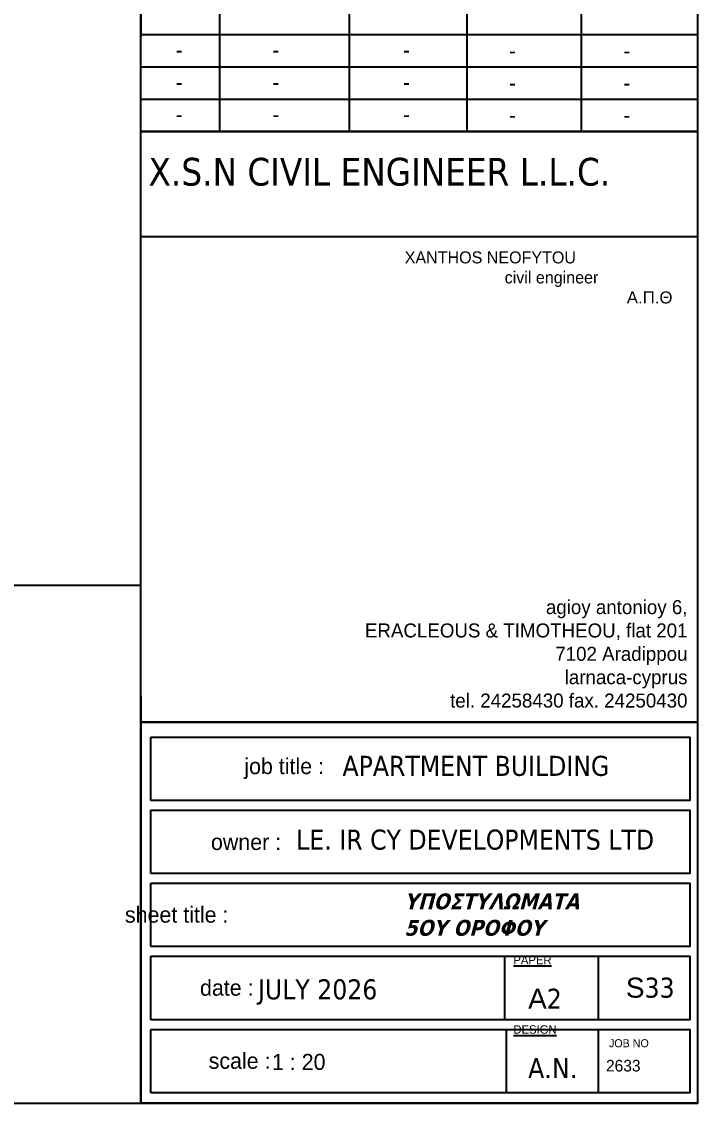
# Model space of a CAD drawing. Header units: millimetres. Extents: x -2171 to 1563, y -1758 to -1505.
# Drawn here: x 318.21 to 326.73, y -1630.29 to -1616.66 of the extents above; entities that cross this region are included whole.
import ezdxf

# ---------------------------------------------------------------- set-up
doc = ezdxf.new("R2010")
doc.units = ezdxf.units.MM
for name, color, linetype in [('-S_TEXT', 3, 'Continuous'), ('ANOIGMATA', 7, 'Continuous'), ('Geo_Col_Pro_1', 7, 'Continuous')]:
    doc.layers.add(name, color=color, linetype=linetype)
doc.layers.add('TEXT', color=20, linetype='Continuous', lineweight=13)
doc.styles.get("Standard").update_dxf_attribs({"font": 'tahoma.ttf'})

# ---------------------------------------------------------------- blocks, each defined once
blk = doc.blocks.new('PINAKAKI')
at = {"color": 0}
for p, q in [((121988.65, -208358.392), (121988.65, -208373.351)), ((121989.64, -208370.631), (121989.64, -208374.541)), ((121991.28, -208374.541), (121991.28, -208370.631)), ((121992.766, -208374.541), (121992.766, -208370.631)), ((121994.208, -208374.541), (121994.208, -208370.631)), ((121995.67, -208375.87), (121988.651, -208375.87)), ((121988.651, -208381.659), (121988.651, -208386.792)), ((121988.774, -208382.974), (121988.774, -208382.175)), ((121988.774, -208383.895), (121988.774, -208383.096)), ((121988.774, -208384.816), (121988.774, -208384.018)), ((121988.774, -208385.738), (121988.774, -208384.939)), ((121988.774, -208386.659), (121988.774, -208385.861))]:
    blk.add_line(p, q, dxfattribs=at)
at = {"color": 3}
blk.add_line((121995.67, -208372.455), (121995.67, -208374.541), dxfattribs=at)
at = {"color": 0}
for points in [[(121988.651, -208370.631), (121995.67, -208370.631), (121995.67, -208374.541), (121988.651, -208374.541)], [(121988.651, -208370.631), (121995.67, -208370.631), (121995.67, -208374.541), (121988.651, -208374.541)], [(121988.651, -208374.541), (121995.67, -208374.541), (121995.67, -208381.988), (121988.651, -208381.988)], [(121988.651, -208381.988), (121995.67, -208381.988), (121995.67, -208386.792), (121988.651, -208386.792)]]:
    blk.add_lwpolyline(points, close=True, dxfattribs=at)
for points in [[(121988.651, -208373.322), (121995.67, -208373.322)], [(121988.651, -208373.728), (121995.67, -208373.728)], [(121988.651, -208374.135), (121995.67, -208374.135)], [(121988.774, -208382.175), (121995.574, -208382.175), (121995.574, -208382.974), (121988.774, -208382.974)], [(121988.774, -208383.096), (121995.574, -208383.096), (121995.574, -208383.895), (121988.774, -208383.895)], [(121988.774, -208384.018), (121995.574, -208384.018), (121995.574, -208384.816), (121988.774, -208384.816)], [(121988.774, -208384.939), (121995.574, -208384.939), (121995.574, -208385.738), (121988.774, -208385.738)], [(121993.239, -208384.939), (121993.239, -208385.738)], [(121994.417, -208384.939), (121994.417, -208385.738)], [(121988.774, -208385.861), (121995.574, -208385.861), (121995.574, -208386.659), (121988.774, -208386.659)], [(121993.259, -208385.861), (121993.259, -208386.659)], [(121994.417, -208385.861), (121994.417, -208386.659)]]:
    blk.add_lwpolyline(points, dxfattribs=at)
blk.add_lwpolyline([(121988.651, -208374.541), (121995.67, -208374.541)])
at = {"layer": 'ANOIGMATA', "attachment_point": 1}
for s, insert, char_height, width in [('\\pi4.5494;{\\fBankGothic Lt BT|b0|i0|c0|p34;\\H1.5x;\\C7;XANTHOS NEOFYTOU\\P\\pi5.8103;civil engineer\\P\\pi7.351;\\fArial|b0|i0|c161|p34;Α.Π.Θ}', (121987.429, -208376.054), 0.10094, 7.9171), ('\\pxqr;{\\fBankGothic Lt BT|b0|i0|c161|p34;\\H1.1667x;\\C0;agioy antonioy 6,\\PERACLEOUS & TIMOTHEOU, flat 201\\P7102 Aradippou\\Plarnaca-cyprus\\Ptel. 24258430 fax. 24250430}', (121987.487, -208380.449), 0.15141, 8.05841), ('\\pxqr;{\\fBankGothic Lt BT|b0|i0|c0|p34;\\H1.5x;\\C7; \\H1.3333x; job title :}', (121987.622, -208382.441), 0.10094, 3.33818), ('\\A1;\\pxql;{\\H0.99983x;\\C7;APARTMENT BUILDING  \\H0.75013x;  }', (121991.193, -208382.412), 0.25234, 5.34758), ('\\A1;{\\C7;LE. IR CY DEVELOPMENTS LTD  }', (121990.609, -208383.342), 0.2523, 5.34758), ('\\pxqr;{\\fBankGothic Lt BT|b0|i0|c0|p34;\\H1.5x;\\C7; \\H1.3333x; owner :}', (121987.081, -208383.397), 0.10094, 3.33818), ('{\\fBankGothic Lt BT|b0|i0|c0|p34;\\C7;     sheet title :}', (121988.074, -208384.313), 0.20187, 3.33818), ('\\pxi8.03;{\\fBankGothic Lt BT|b0|i0|c161|p34;\\H0.5x;\\L\\C7;PAPER\\H2x;\\l }', (121991.643, -208384.933), 0.2125, 3.51387), ('\\pxqr;{\\fBankGothic Lt BT|b0|i0|c0|p34;\\C7; date :}', (121986.733, -208385.234), 0.20187, 3.33818), ('{\\fTahoma|b0|i0|c0|p34;\\C7;JULY 2026}', (121990.127, -208385.229), 0.25234, 4.57511), ('\\pxi8.03;{\\fBankGothic Lt BT|b0|i0|c0|p34;\\H0.5x;\\L\\C7;DESIGN\\H2x;\\l }', (121991.643, -208385.808), 0.2125, 3.51387), ('\\pxi8.03;{\\fBankGothic Lt BT|b0|i0|c0|p34;\\C7;JOB NO}', (121993.744, -208385.984), 0.10094, 3.33818), ('\\pxqr;{\\fBankGothic Lt BT|b0|i0|c0|p34;\\C7; scale :}', (121986.947, -208386.155), 0.20187, 3.33818), ('\\pxi8.03;{\\fBankGothic Lt BT|b0|i0|c161|p34;\\C7;2\\fBankGothic Lt BT|b0|i0|c0|p34;633}', (121993.339, -208386.244), 0.14671, 4.85205)]:
    blk.add_mtext(s, dxfattribs=dict(at, insert=insert, char_height=char_height, width=width))
at = {"layer": 'ANOIGMATA', "char_height": 0.25234, "attachment_point": 1}
for s, insert in [('{\\fArial|b0|i0|c186|p34;A}2', (121993.535, -208385.347)), ('A{\\fArial|b0|i0|c186|p34;.}N{\\fArial|b0|i0|c186|p34;.}', (121993.535, -208386.222))]:
    blk.add_mtext_dynamic_manual_height_columns(s, width=10.89316, gutter_width=1, heights=[0], dxfattribs=dict(at, insert=insert))
at = {"layer": 'TEXT', "color": 0, "attachment_point": 1}
for s, insert, char_height, width in [('\\pxqc;{\\fTahoma|b0|i0|c0|p34;\\H0.8x;\\C7;-}', (121988.625, -208373.41), 0.25391, 1.01563), ('\\pxqc;{\\fTahoma|b0|i0|c0|p34;\\H0.8x;\\C7;-}', (121989.084, -208373.41), 0.25391, 2.53906), ('\\pxqc;{\\fTahoma|b0|i0|c0|p34;\\H0.8x;\\C7;-}', (121990.732, -208373.41), 0.25391, 2.53906), ('\\pxqc;{\\fTahoma|b0|i0|c161|p34;\\H0.8x;\\C7;-}', (121992.706, -208373.419), 0.25391, 1.26753), ('\\pxqc;{\\fTahoma|b0|i0|c161|p34;\\H0.8x;\\C7;-}', (121994.148, -208373.419), 0.25391, 1.26753), ('\\pxqc;{\\fTahoma|b0|i0|c0|p34;\\H0.8x;\\C7;-}', (121988.625, -208373.817), 0.25391, 1.01563), ('\\pxqc;{\\fTahoma|b0|i0|c0|p34;\\H0.8x;\\C7;-}', (121989.084, -208373.817), 0.25391, 2.53906), ('\\pxqc;{\\fTahoma|b0|i0|c0|p34;\\H0.8x;\\C7;-}', (121990.732, -208373.817), 0.25391, 2.53906), ('\\pxqc;{\\fTahoma|b0|i0|c161|p34;\\H0.8x;\\C7;-}', (121992.706, -208373.826), 0.25391, 1.26753), ('\\pxqc;{\\fTahoma|b0|i0|c161|p34;\\H0.8x;\\C7;-}', (121994.148, -208373.826), 0.25391, 1.26753), ('\\pxqc;{\\fTahoma|b0|i0|c0|p34;\\H0.8x;\\C7;-}', (121988.625, -208374.223), 0.25391, 1.01563), ('\\pxqc;{\\fTahoma|b0|i0|c0|p34;\\H0.8x;\\C7;-}', (121989.084, -208374.223), 0.25391, 2.53906), ('\\pxqc;{\\fTahoma|b0|i0|c0|p34;\\H0.8x;\\C7;-}', (121990.732, -208374.223), 0.25391, 2.53906), ('\\pxqc;{\\fTahoma|b0|i0|c161|p34;\\H0.8x;\\C7;-}', (121992.706, -208374.232), 0.25391, 1.26753), ('\\pxqc;{\\fTahoma|b0|i0|c161|p34;\\H0.8x;\\C7;-}', (121994.148, -208374.232), 0.25391, 1.26753), ('X.S.N CIVIL ENGINEER L.L.C.\\P', (121988.746, -208374.875), 0.35, 6.92207)]:
    blk.add_mtext(s, dxfattribs=dict(at, insert=insert, char_height=char_height, width=width))

msp = doc.modelspace()

# ---------------------------------------------------------------- linework, layer by layer
at = {"layer": '-S_TEXT', "ltscale": 5}
msp.add_lwpolyline([(268.584, -1590.2497), (326.7315, -1590.2497), (326.7315, -1630.2944), (268.584, -1630.2944)], close=True, dxfattribs=at)
at = {"layer": 'Geo_Col_Pro_1', "color": 4, "linetype": 'Continuous', "ltscale": 0.5}
msp.add_line((298.1087, -1623.7642), (319.7117, -1623.7642), dxfattribs=at)

# ---------------------------------------------------------------- block references
at = {"layer": '-S_TEXT', "linetype": 'Continuous', "ltscale": 0.5}
msp.add_blockref('PINAKAKI', (-121668.9386, 206756.498), dxfattribs=at)

# ---------------------------------------------------------------- texts
at = {"layer": '-S_TEXT', "ltscale": 5, "attachment_point": 1}
for s, insert, char_height, width in [('{\\fTahoma|b1|i1|c161|p34;\\C7;ΥΠΟΣΤΥΛΩΜΑΤΑ \\fTahoma|b1|i1|c0|p34;\\P5\\fTahoma|b1|i1|c161|p34;ΟΥ ΟΡΟΦΟΥ}', (323.0344, -1627.648), 0.2, 4.575107), ('{\\fBankGothic Lt BT|b0|i0|c161|p34;\\C7; 1 : \\fBankGothic Lt BT|b0|i0|c0|p34;2\\fBankGothic Lt BT|b0|i0|c161|p34;0}', (321.29, -1629.6709), 0.201875, 3.338181)]:
    msp.add_mtext(s, dxfattribs=dict(at, insert=insert, char_height=char_height, width=width))
at = {"layer": '-S_TEXT', "ltscale": 5, "insert": (325.8296, -1628.7101), "char_height": 0.252344, "attachment_point": 1}
msp.add_mtext_dynamic_manual_height_columns('{\\fArial|b0|i0|c186|p34;S}33', width=10.893157, gutter_width=1, heights=[0], dxfattribs=at)

doc.saveas('drawing.dxf')
